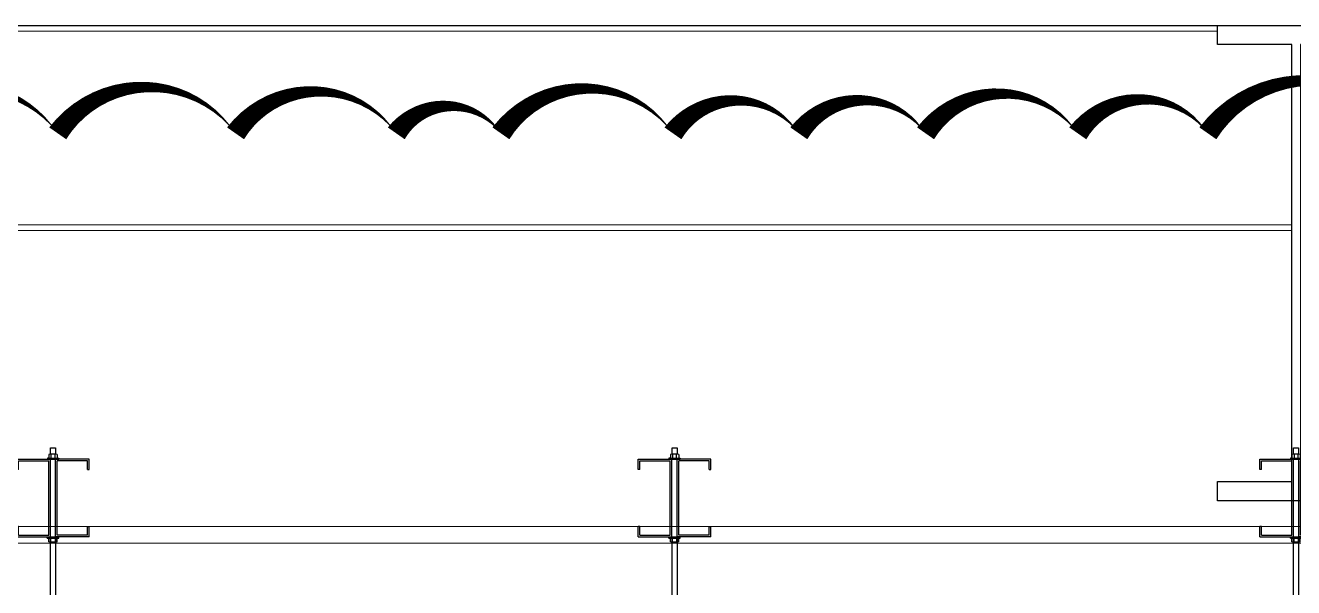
# Model space of a CAD drawing. Extents: x -3080 to 28500, y -1326 to 31609.
# Drawn here: x 16134.7 to 16379.5, y 27244.7 to 27353.3 of the extents above; entities that cross this region are included whole.
import ezdxf
from ezdxf.xclip import XClip

# ---------------------------------------------------------------- set-up
doc = ezdxf.new("R2010")
doc.units = 0
doc.header["$LTSCALE"] = 100
doc.header["$XCLIPFRAME"] = 2
doc.linetypes.add('188K-SM-07-F10-MECH-CR PIPE-Y2257103$0$AP7P1-SM-08-FNN-300-ARCH-A(6.5)-Y2242201$0$AP6B-SM-08-FNN-300-1.5-ARCH(管橋)-Y2221203$0$14P7-Xfa-Sec-D$0$HIDDEN2', pattern=[0.1875, 0.125, -0.0625])
doc.linetypes.add('188K-SM-07-F10-MECH-CR PIPE-Y2257103$0$X-S-FAB_SL ALL$0$Wipeout_Contour', pattern=[1, 0, -1])
for name, color, linetype in [('0-xref', 8, 'Continuous'), ('188K-SM-07-F10-MECH-CR PIPE-Y2257103$0$0-FIRE', 1, 'Continuous'), ('188K-SM-07-F10-MECH-CR PIPE-Y2257103$0$AP7P1-SM-08-FNN-300-ARCH-A(6.5)-Y2242201$0$AP6B-SM-07-F45-ARCH-CBracing-Y2221203$0$AP6B-SM-08-FNN-320-8-ARCH-Y2221203$0$K-0-Ceil-Hand', 2, 'Continuous'), ('188K-SM-07-F10-MECH-CR PIPE-Y2257103$0$AP7P1-SM-08-FNN-300-ARCH-A(6.5)-Y2242201$0$AP6B-SM-07-F45-ARCH-CBracing-Y2221203$0$AP6B-SM-08-FNN-320-8-ARCH-Y2221203$0$K-A-SEC-150x65x20', 3, 'Continuous'), ('188K-SM-07-F10-MECH-CR PIPE-Y2257103$0$AP7P1-SM-08-FNN-300-ARCH-A(6.5)-Y2242201$0$K-0-Ceiling Grid', 1, 'Continuous'), ('188K-SM-07-F10-MECH-CR PIPE-Y2257103$0$X-S-FAB_SL ALL$0$ASP_1', 1, 'Continuous'), ('188K-SM-07-F10-MECH-CR PIPE-Y2257103$0$X-S-FAB_SL ALL$0$BEAM-S', 2, 'Continuous'), ('188K-SM-07-F10-MECH-CR PIPE-Y2257103$0$X-S-FAB_SL ALL$0$Hattch', 7, 'Continuous'), ('188K-SM-07-F10-MECH-CR PIPE-Y2257103$0$X-S-FAB_SL ALL$0$S-BEAM', 7, 'Continuous')]:
    doc.layers.add(name, color=color, linetype=linetype)

# ---------------------------------------------------------------- blocks, each defined once
blk = doc.blocks.new('188K-SM-07-F10-MECH-CR PIPE-Y2257103$0$X-S-FAB_SL ALL$0$A$C2e9ab586')
at = {"color": 254, "linetype": '188K-SM-07-F10-MECH-CR PIPE-Y2257103$0$X-S-FAB_SL ALL$0$Wipeout_Contour', "lineweight": 0, "ltscale": 159580.4121372578}
blk.add_wipeout([(-12128.885088335213, 1306.3999982543605), (-11741.535085177042, 1306.3999982543605), (-11741.535085177042, 1307.50000054571), (-12128.885088335213, 1307.5000104736177)], dxfattribs=at).dxf.layer = '188K-SM-07-F10-MECH-CR PIPE-Y2257103$0$X-S-FAB_SL ALL$0$Hattch'
at = {"color": 254, "linetype": '188K-SM-07-F10-MECH-CR PIPE-Y2257103$0$X-S-FAB_SL ALL$0$Wipeout_Contour', "lineweight": 0, "ltscale": 160473.2353777952}
blk.add_wipeout([(-12111.3850881573, 1207.4999977648265), (-11341.3850881573, 1207.4999977648265), (-11341.3850881573, 1210.7000010430854), (-12111.3850881573, 1210.7000010430854)], dxfattribs=at).dxf.layer = '188K-SM-07-F10-MECH-CR PIPE-Y2257103$0$X-S-FAB_SL ALL$0$Hattch'
at = {"layer": '188K-SM-07-F10-MECH-CR PIPE-Y2257103$0$X-S-FAB_SL ALL$0$S-BEAM', "color": 8, "lineweight": 0}
blk.add_line((-11341.3850881573, 1207.5), (-12111.3850881573, 1207.5), dxfattribs=at)
at = {"color": 254, "linetype": '188K-SM-07-F10-MECH-CR PIPE-Y2257103$0$X-S-FAB_SL ALL$0$Wipeout_Contour', "lineweight": 0, "ltscale": 481366.0352913849}
blk.add_wipeout([(-12111.385089779355, 1267.8999847623304), (-12111.385089779355, 1210.699997754869), (-11341.385088157303, 1210.699997754869), (-11341.385088157303, 1267.8999847623304), (-11725.435084048937, 1267.8999847623304), (-11725.435084048937, 1219.3999944949378), (-11711.2350823799, 1219.3999944949378), (-11711.2350823799, 1215.700004321919), (-11741.535084082856, 1215.700004321919), (-11741.535084082856, 1219.3999944949378), (-11727.335082413812, 1219.3999944949378), (-11727.335082413812, 1267.8999847623304)], dxfattribs=at).dxf.layer = '188K-SM-07-F10-MECH-CR PIPE-Y2257103$0$X-S-FAB_SL ALL$0$Hattch'
at = {"layer": '188K-SM-07-F10-MECH-CR PIPE-Y2257103$0$X-S-FAB_SL ALL$0$S-BEAM', "color": 8, "lineweight": 0}
blk.add_line((-11341.3850881573, 1210.699999990044), (-12111.3850881573, 1210.699999990044), dxfattribs=at)
at = {"color": 254, "linetype": '188K-SM-07-F10-MECH-CR PIPE-Y2257103$0$X-S-FAB_SL ALL$0$Wipeout_Contour', "lineweight": 0, "ltscale": 319171.9988117783}
blk.add_wipeout([(-12145.43508588395, 1304.2999963332777), (-12145.43508588395, 1268.9999686094516), (-11727.335089904565, 1268.9999686094516), (-11727.335089904565, 1303.7999999469866), (-11741.535091055342, 1303.7999999469866), (-11741.535091055342, 1306.3999872604109), (-12128.885085438375, 1306.3999872604109), (-12128.885085438375, 1304.2999963332777)], dxfattribs=at).dxf.layer = '188K-SM-07-F10-MECH-CR PIPE-Y2257103$0$X-S-FAB_SL ALL$0$Hattch'
at = {"layer": '188K-SM-07-F10-MECH-CR PIPE-Y2257103$0$X-S-FAB_SL ALL$0$S-BEAM', "color": 8, "lineweight": 0}
blk.add_line((-12128.8850881576, 1306.40000965487), (-11741.53508815759, 1306.40000965487), dxfattribs=at)
at = {"color": 254, "linetype": '188K-SM-07-F10-MECH-CR PIPE-Y2257103$0$X-S-FAB_SL ALL$0$Wipeout_Contour', "lineweight": 0, "ltscale": 159603.8255883474}
blk.add_wipeout([(-12145.43508588395, 1267.8999806294164), (-11727.335089904565, 1267.8999806294164), (-11727.335089904565, 1268.9999686094466), (-12145.43508588395, 1268.9999686094466)], dxfattribs=at).dxf.layer = '188K-SM-07-F10-MECH-CR PIPE-Y2257103$0$X-S-FAB_SL ALL$0$Hattch'
at = {"layer": '188K-SM-07-F10-MECH-CR PIPE-Y2257103$0$X-S-FAB_SL ALL$0$S-BEAM', "color": 8, "lineweight": 0}
for p, q in [((-12145.4350881573, 1268.999990345124), (-11727.33508815728, 1268.999990345124)), ((-12145.4350881573, 1267.89998680455), (-11727.33508815728, 1267.89998680455))]:
    blk.add_line(p, q, dxfattribs=at)
blk = doc.blocks.new('188K-SM-07-F10-MECH-CR PIPE-Y2257103$0$X-S-FAB_SL ALL')
at = {"layer": '188K-SM-07-F10-MECH-CR PIPE-Y2257103$0$X-S-FAB_SL ALL$0$ASP_1'}
blk.add_blockref('188K-SM-07-F10-MECH-CR PIPE-Y2257103$0$X-S-FAB_SL ALL$0$A$C2e9ab586', (23632.86368881111, -73288.97692126504), dxfattribs=at)
blk.add_line((-2728.521399346166, -71981.47692126504), (19076.47860110087, -71981.47692126504), dxfattribs=at)
at = {"layer": '188K-SM-07-F10-MECH-CR PIPE-Y2257103$0$X-S-FAB_SL ALL$0$BEAM-S'}
blk.add_lwpolyline([(11891.32860065384, -71985.17692126503), (11891.32860065384, -71981.47692126503), (11921.62860065384, -71981.47692126504), (11921.62860065384, -71985.17692126503), (11907.32860065384, -71985.17692126503), (11907.32860065384, -72069.57692126505), (11921.62860065384, -72069.57692126505), (11921.62860065384, -72073.27692126505), (11891.32860065384, -72073.27692126505), (11891.32860065384, -72069.57692126505), (11905.62860065384, -72069.57692126505), (11905.62860065384, -71985.17692126503)], close=True, dxfattribs=at)
blk = doc.blocks.new('188K-SM-07-F10-MECH-CR PIPE-Y2257103$0$AP7P1-SM-08-FNN-300-ARCH-A(6.5)-Y2242201$0$Ceil-4T')
for p, q in [((0.4499999999970896, 5.099999999998545), (0, 5.099999999998545)), ((0, 5.099999999998545), (0, 0)), ((0.4499999999970896, 4.80000000000291), (0.4499999999970896, 5.099999999998545)), ((4.299999999999272, 5.099999999976717), (4.25, 5.099999999976717)), ((5.75, 5.099999999976717), (5.699999999998909, 5.099999999976717)), ((9.55000000000291, 5.099999999998545), (10, 5.099999999998545)), ((9.55000000000291, 4.80000000000291), (9.55000000000291, 5.099999999998545)), ((10, 5.099999999998545), (10, 0)), ((0.4499999999970896, 4.80000000000291), (0.4499999999970896, 0.3300000000017462)), ((0.4499999999970896, 4.80000000000291), (1.05000000000291, 4.80000000000291)), ((1.05000000000291, 4.80000000000291), (3, 2.05000000000291)), ((3.94999999999709, 4.799999999981083), (3.94999999999709, 0.2973217312319321)), ((6.05000000000291, 4.799999999981083), (6.05000000000291, 0.2973217312246561)), ((8.94999999999709, 4.80000000000291), (7, 2.05000000000291)), ((9.55000000000291, 4.80000000000291), (8.94999999999709, 4.80000000000291)), ((9.55000000000291, 4.80000000000291), (9.55000000000291, 0.2799999999988358)), ((2.19999999999709, 0.3300000000017462), (0, 0.3300000000017462)), ((0, 0.25), (2.200000000002547, 0.25)), ((2.200000000004366, 0), (0, 0)), ((0.5999999999985448, 0.3300000000017462), (2.200000000002547, 0.3300000000090222)), ((3, 2.05000000000291), (3.94999999999709, 2.05000000000291)), ((3.94999999999709, 1.549999999981083), (3.75, 0.8799999999755528)), ((3.75, 0.8799999999755528), (3.94999999999709, 0.8799999999755528)), ((3.75, 0.8799999999755528), (3.75, 0.2499999999781721)), ((3.94999999999709, 0.8799999999755528), (3.94999999999709, 1.549999999981083)), ((3.94999999999709, 0.8799999999755528), (3.94999999999709, 0.4499999999752617)), ((7, 2.05000000000291), (6.05000000000291, 2.05000000000291)), ((6.05000000000291, 1.549999999981083), (6.25, 0.8799999999755528)), ((6.05000000000291, 0.8799999999755528), (6.05000000000291, 1.549999999981083)), ((6.25, 0.8799999999755528), (6.05000000000291, 0.8799999999755528)), ((6.05000000000291, 0.8799999999755528), (6.05000000000291, 0.4499999999752617)), ((6.25, 0.8799999999755528), (6.25, 0.2499999999781721)), ((7.799999999995634, 0.3300000000090222), (10, 0.3300000000017462)), ((10, 0.25), (7.799999999995634, 0.25)), ((10, 0), (7.799999999997453, 0))]:
    blk.add_line(p, q)
for points in [[(5.579999999999927, 0.09999999999854481), (5.539999999999054, 0.09999999999854481, -0.4142135623730951), (5.5, 0.1399999999994179), (5.5, 0.5800000000017462, -0.4142135623730951), (5.520000000000437, 0.5999999999985448), (5.81999999999789, 0.5999999999985448, 0.4142135623731159), (5.839999999998327, 0.6200000000026193), (5.839999999998327, 1.19999999999709, 0.4142135623730951), (5.739999999997963, 1.299999999995634), (4.260000000000218, 1.299999999995634, 0.4142135623730951), (4.159999999999854, 1.19999999999709), (4.159999999999854, 0.6200000000026193, 0.4142135623730951), (4.180000000000291, 0.5999999999985448), (4.479999999999563, 0.5999999999985448, -0.4142135623730951), (4.5, 0.5800000000017462), (4.5, 0.1399999999994179, -0.4142135623730951), (4.459999999999127, 0.09999999999854481), (4.420000000000073, 0.09999999999854481, 0.4142135623730951), (4.399999999999636, 0.08000000000174623), (4.399999999999636, 0.04000000000087311, -0.4142135623730951), (4.360000000000582, 0), (2.24000000000342, 0, -0.4142135623730951), (2.200000000002547, 0.04000000000087311), (2.200000000002547, 0.25), (2.200000000002547, 0.2799999999988358, -0.4142135623730951), (2.250000000001819, 0.3300000000017462), (2.270000000002256, 0.3300000000017462, -0.4142135623730783), (2.320000000003347, 0.2799999999988358), (2.320000000003347, 0.2699999999967986, 0.4142135623731367), (2.340000000001965, 0.25), (3.865000000001601, 0.25, 0.4142135623730951), (3.965000000000146, 0.3499999999985448), (3.965000000000146, 1.479999999995925, -0.4142135623730951), (3.985000000000582, 1.5), (4.199999999998909, 1.5, 0.4142135623730951), (4.299999999999272, 1.599999999998545), (4.299999999999272, 5.400000000001455, 0.4142135623730951), (4.199999999998909, 5.5), (3.960000000000946, 5.5, -0.4142135623730953), (3.940000000000509, 5.519999999996799), (3.940000000000509, 6.760000000002037, -0.4142135623730951), (3.980000000001382, 6.80000000000291), (4.459999999999127, 6.80000000000291, -0.4142135623730951), (4.5, 6.760000000002037), (4.5, 6.419999999998254, -0.4142135623730951), (4.479999999999563, 6.400000000001455), (4.180000000000291, 6.400000000001455, 0.4142135623730951), (4.159999999999854, 6.379999999997381), (4.159999999999854, 5.80000000000291, 0.4142135623730969), (4.260000000000218, 5.69999999999709), (5.739999999999782, 5.69999999999709, 0.4142135623730984), (5.839999999998327, 5.80000000000291), (5.839999999998327, 6.379999999997381, 0.4142135623730951), (5.819999999999709, 6.400000000001455), (5.520000000000437, 6.400000000001455, -0.4142135623730951), (5.5, 6.419999999998254), (5.5, 6.760000000002037, -0.4142135623730951), (5.539999999999054, 6.80000000000291), (6.019999999998618, 6.80000000000291, -0.4142135623730951), (6.059999999999491, 6.760000000002037), (6.059999999999491, 5.519999999996799, -0.414213562373094), (6.039999999999054, 5.5), (5.799999999999272, 5.5, 0.4142135623730948), (5.699999999998909, 5.400000000001455), (5.699999999998909, 1.599999999998545, 0.4142135623730951), (5.799999999999272, 1.5), (6.014999999999418, 1.5, -0.4142135623730951), (6.034999999998035, 1.479999999995925), (6.034999999998035, 0.3499999999985448, 0.4142135623730951), (6.134999999998399, 0.25), (7.659999999996217, 0.25, 0.4142135623731367), (7.679999999996653, 0.2699999999967986), (7.679999999996653, 0.2799999999988358, -0.4142135623730867), (7.729999999997744, 0.3300000000017462), (7.749999999996362, 0.3300000000017462, -0.4142135623730951), (7.799999999997453, 0.2799999999988358), (7.799999999997453, 0.25), (7.799999999997453, 0.04000000000087311, -0.4142135623730951), (7.75999999999658, 0), (5.639999999999418, 0, -0.4142135623730951), (5.600000000000364, 0.04000000000087311), (5.600000000000364, 0.08000000000174623, 0.4142135623730951)], [(4.520000000000437, 5.5, 0.4142135623730945), (4.420000000000073, 5.400000000001455), (4.420000000000073, 5.19999999999709, 0.4142135623730867), (4.520000000000437, 5.099999999991269), (5.479999999999563, 5.099999999991269, 0.4142135623731117), (5.579999999999927, 5.19999999999709), (5.579999999999927, 5.400000000001455, 0.4142135623730951), (5.479999999999563, 5.5)], [(5.579999999999927, 3.238292140013073, -0.6847176655520584), (5.406153846153757, 3.17086258000927, 0.4410580416328678), (4.593846153846243, 3.17086258000927, -0.6847176655520516), (4.420000000000073, 3.238292140013073), (4.420000000000073, 4.375), (4.420000000000073, 4.799999999995634, -0.4142135623731033), (4.520000000000437, 4.899999999994179), (5.479999999999563, 4.899999999994179, -0.4142135623730868), (5.579999999999927, 4.799999999995634), (5.579999999999927, 4.375)], [(5, 1.5), (5.479999999999563, 1.5, 0.4142135623730951), (5.579999999999927, 1.599999999998545), (5.579999999999927, 2.361707859978196, 0.684717665552055), (5.406153846153757, 2.429137419981998, -0.4410580416328623), (4.593846153846243, 2.429137419981998, 0.6847176655520786), (4.420000000000073, 2.361707859978196), (4.420000000000073, 1.599999999998545, 0.4142135623730992), (4.520000000000437, 1.5)]]:
    blk.add_lwpolyline(points, format="xyb", close=True)
blk.add_circle((5, 2.799999999995634), 0.375)
for centre, radius, start, end in [((4.25, 4.799999999981083), 0.3, 90, 180), ((5.75, 4.799999999981083), 0.3, 0, 90), ((3.75, 0.4499999999752617), 0.2, 270, 0), ((6.25, 0.4499999999752617), 0.2, 180, 270)]:
    blk.add_arc(centre, radius, start, end)
for p in [(4.542241067803843, 5.099999999991269), (4.559194207160544, 4.899999999994179), (4.576147284184117, 5.099999999991269), (2.200000000002547, 0), (2.200000000002547, 0), (2.200000000002547, 0), (2.200000000002547, 0), (2.200000000002547, 0), (2.200000000002547, 0), (2.200000000002547, 0), (2.200000000002547, 0), (2.200000000002547, 0), (2.200000000002547, 0), (2.200000000002547, 0), (2.200000000002547, 0), (2.200000000002547, 0), (2.200000000002547, 0), (2.200000000002547, 0), (2.200000000002547, 0), (2.200000000002547, 0), (3.950000000000728, 0.3499999999985448), (3.965000000000146, 0.4123717580951052), (4.159999999999854, 0.6412383634524303), (5.839999999998327, 0.6547091337633901), (5.849999999998545, 0.6680856481034425), (6.034999999998035, 0.4123717580951052), (6.049999999999272, 0.3499999999985448), (7.799999999997453, 0)]:
    blk.add_point(p)
blk = doc.blocks.new('188K-SM-07-F10-MECH-CR PIPE-Y2257103$0$AP7P1-SM-08-FNN-300-ARCH-A(6.5)-Y2242201$0$AP6B-SM-07-F45-ARCH-CBracing-Y2221203$0$AP6B-SM-08-FNN-320-8-ARCH-Y2221203$0$Cap-3')
for p, q in [((-8.000000000000007, 2.849999999996242), (-11, 2)), ((-10.9999999999709, 2), (-11, 0)), ((-10.9999999999709, 2), (11, 2)), ((-10.9999999999709, 2.220446049250313e-16), (11, 2.220446049250313e-16)), ((-8.000000000000007, 9.2), (-8.000000000000009, 2.79999999999773)), ((-4.162208890576395e-11, 10), (-5.999999999985669, 10)), ((-3.999999999971334, 9.2), (-3.999999999999543, 2.800000000013159)), ((5.999999999916528, 10), (-4.162208890576395e-11, 10)), ((4.000000000000004, 2.800000000044016), (4.000000000000004, 9.200000000000003)), ((7.999999999999124, 9.199999999934992), (7.999999999942707, 2.800000000059444)), ((7.999999999943148, 2.849999999996242), (11, 2)), ((11, 2), (11, 0))]:
    blk.add_line(p, q)
for centre, radius, start, end in [((-5.999999999985669, 7.099999999964158), 2.900000000035842, 46.39718102757961, 133.6028189724204), ((-5.999999999985669, 4.900000000064431), 2.900000000035842, 226.3971810275796, 313.6028189724204), ((-2.952187105910177e-12, -0.3999999998418751), 10.39999999984188, 67.38013505178529, 112.6198649482147), ((-2.952187105910177e-12, 12.39999999987046), 10.39999999984188, 247.3801350517853, 292.6198649482147), ((5.999999999916528, 7.099999999964158), 2.900000000035842, 46.39718102757961, 133.6028189724204), ((5.999999999916528, 4.900000000064431), 2.900000000035842, 226.3971810275796, 313.6028189724204)]:
    blk.add_arc(centre, radius, start, end)
blk = doc.blocks.new('188K-SM-07-F10-MECH-CR PIPE-Y2257103$0$AP7P1-SM-08-FNN-300-ARCH-A(6.5)-Y2242201$0$AP6B-SM-07-F45-ARCH-CBracing-Y2221203$0$AP6B-SM-08-FNN-320-8-ARCH-Y2221203$0$Sec-2LC150x65')
for p, q in [((2, 7), (0, 7)), ((0, 7, -0.0008346235853307505), (0, 0.5, -0.0008346235853307505)), ((2, 6.679999999996653), (0.3200000000001637, 6.679999999996653)), ((0.3200000000001637, 6.679999999996653, -0.0008346235853307505), (0.3200000000006185, 0.819999999999709, -0.0008346235853307505)), ((14.99999999999955, 7), (13, 7)), ((14.67999999999984, 6.680000000000291), (13, 6.680000000000291)), ((14.67999999999984, 6.680000000000291, -0.0008346235853307505), (14.67999999999984, 0.819999999999709, -0.0008346235853307505)), ((15, 7, -0.0008346235853307505), (15, 0.5, -0.0008346235853307505)), ((15, 0.5), (0, 0.5)), ((14.67999999999984, 0.819999999999709), (0.3200000000006185, 0.819999999999709)), ((15, -0.5), (0, -0.5)), ((0, -7, -0.0008346235853307505), (0, -0.5, -0.0008346235853307505)), ((14.67999999999984, -0.819999999999709), (0.3200000000006185, -0.819999999999709)), ((0.3200000000001637, -6.679999999996653, -0.0008346235853307505), (0.3200000000006185, -0.819999999999709, -0.0008346235853307505)), ((14.67999999999984, -6.680000000000291, -0.0008346235853307505), (14.67999999999984, -0.819999999999709, -0.0008346235853307505)), ((15, -7, -0.0008346235853307505), (15, -0.5, -0.0008346235853307505)), ((2, -7), (0, -7)), ((2, -6.679999999996653), (0.3200000000001637, -6.679999999996653)), ((14.67999999999984, -6.680000000000291), (13, -6.680000000000291)), ((14.99999999999955, -7), (13, -7))]:
    blk.add_line(p, q)
at = {"elevation": -0.0008346235853307505}
for points in [[(0, 7), (0, 0.5)], [(2, 6.679999999996653), (2, 7)], [(13, 6.679999999996653), (13, 7)], [(0, -7), (0, -0.5)], [(2, -6.679999999996653), (2, -7)], [(13, -6.679999999996653), (13, -7)]]:
    blk.add_lwpolyline(points, dxfattribs=at)
blk = doc.blocks.new('188K-SM-07-F10-MECH-CR PIPE-Y2257103$0$AP7P1-SM-08-FNN-300-ARCH-A(6.5)-Y2242201$0$cg-1')
blk.add_lwpolyline([(0, 68.00000000011642), (0, 0), (1100, -5.820766091346741e-10), (1100, 2.837067923392169), (0, 2.837067923974246), (0, 15.18883122713305), (1100, 15.18883122655097), (1100, 55.68032875831705), (0, 55.68032875854988), (0, 68.00000000011642), (1100, 67.99999999953434), (1100, -5.820766091346741e-10)])
blk = doc.blocks.new('188K-SM-07-F10-MECH-CR PIPE-Y2257103$0$A$C101bd692')
at = {"layer": '188K-SM-07-F10-MECH-CR PIPE-Y2257103$0$AP7P1-SM-08-FNN-300-ARCH-A(6.5)-Y2242201$0$AP6B-SM-07-F45-ARCH-CBracing-Y2221203$0$AP6B-SM-08-FNN-320-8-ARCH-Y2221203$0$K-0-Ceil-Hand', "elevation": -0.0009940071874125094}
blk.add_lwpolyline([(60.480212589242, 187.199999990029), (59.52771258924258, 187.199999990029), (59.52771258924258, 188.3999999900261), (60.480212589242, 188.3999999900261)], close=True, dxfattribs=at)
at = {"layer": '188K-SM-07-F10-MECH-CR PIPE-Y2257103$0$AP7P1-SM-08-FNN-300-ARCH-A(6.5)-Y2242201$0$AP6B-SM-07-F45-ARCH-CBracing-Y2221203$0$AP6B-SM-08-FNN-320-8-ARCH-Y2221203$0$K-0-Ceil-Hand'}
for points in [[(60.47624996022205, 171.1965233090887), (60.47228741043727, 20.30021776491776), (59.51978741043786, 20.30021776491776), (59.52374996022263, 171.1965233090887)], [(58.74999999920328, 18.99999999998545), (61.24999999920328, 18.99999999998545)], [(59.52374999739186, 17.99999257987656), (60.47624999739128, 17.99999257987656)], [(59.52374999739186, 16.79999069259793), (59.52374999739186, 17.99999069260957), (60.47624999739128, 17.99999069260957), (60.47624999739128, 16.79999069259793), (59.52374999739186, 16.79999069259793)], [(60.47624999739128, 16.79999257987947), (59.52374999739186, 16.79999257987947)], [(61.24999999920328, 9.599999999962165), (58.74999999920328, 9.599999999962165)]]:
    blk.add_lwpolyline(points, dxfattribs=at)
for points in [[(58.74999999920328, 19.29999999997381), (61.24999999920328, 19.29999999997381), (61.24999999920328, 9.299999999973807), (58.74999999920328, 9.299999999973807)], [(60.47624999919572, 10.59999999996217), (59.5237499991963, 10.59999999996217), (59.5237499991963, 11.79999999997381), (60.47624999919572, 11.79999999997381)]]:
    blk.add_lwpolyline(points, close=True, dxfattribs=at)
at = {"layer": '188K-SM-07-F10-MECH-CR PIPE-Y2257103$0$AP7P1-SM-08-FNN-300-ARCH-A(6.5)-Y2242201$0$AP6B-SM-07-F45-ARCH-CBracing-Y2221203$0$AP6B-SM-08-FNN-320-8-ARCH-Y2221203$0$K-0-Ceil-Hand', "xscale": 0.09999999999854492, "yscale": 0.09999999999854492, "zscale": 0.09999999999854492}
for p in [(60.00396258924957, 186.199999990029), (59.99999999739885, 19.29999257987947), (59.99999999739885, 19.29999069259793), (60.00000000080399, 9.634069959472981), (59.99999999920328, 9.599999999962165)]:
    blk.add_blockref('188K-SM-07-F10-MECH-CR PIPE-Y2257103$0$AP7P1-SM-08-FNN-300-ARCH-A(6.5)-Y2242201$0$AP6B-SM-07-F45-ARCH-CBracing-Y2221203$0$AP6B-SM-08-FNN-320-8-ARCH-Y2221203$0$Cap-3', p, dxfattribs=at)
at = {"layer": '188K-SM-07-F10-MECH-CR PIPE-Y2257103$0$AP7P1-SM-08-FNN-300-ARCH-A(6.5)-Y2242201$0$AP6B-SM-07-F45-ARCH-CBracing-Y2221203$0$AP6B-SM-08-FNN-320-8-ARCH-Y2221203$0$K-0-Ceil-Hand', "yscale": 0.09999999999854484, "rotation": 180}
for p, xscale, zscale in [((60.00000000048021, 171.199999990029), -0.09999999999854484, 0.1), ((59.99999999739885, 18.99999257987656), 0.09999999999854484, 0.09999999999854484), ((59.99999999739885, 18.99999069260957), 0.09999999999854484, 0.09999999999854484)]:
    blk.add_blockref('188K-SM-07-F10-MECH-CR PIPE-Y2257103$0$AP7P1-SM-08-FNN-300-ARCH-A(6.5)-Y2242201$0$AP6B-SM-07-F45-ARCH-CBracing-Y2221203$0$AP6B-SM-08-FNN-320-8-ARCH-Y2221203$0$Cap-3', p, dxfattribs=dict(at, xscale=xscale, zscale=zscale))
at = {"layer": '188K-SM-07-F10-MECH-CR PIPE-Y2257103$0$AP7P1-SM-08-FNN-300-ARCH-A(6.5)-Y2242201$0$AP6B-SM-07-F45-ARCH-CBracing-Y2221203$0$AP6B-SM-08-FNN-320-8-ARCH-Y2221203$0$K-A-SEC-150x65x20', "rotation": 270}
blk.add_blockref('188K-SM-07-F10-MECH-CR PIPE-Y2257103$0$AP7P1-SM-08-FNN-300-ARCH-A(6.5)-Y2242201$0$AP6B-SM-07-F45-ARCH-CBracing-Y2221203$0$AP6B-SM-08-FNN-320-8-ARCH-Y2221203$0$Sec-2LC150x65', (60.00396258925321, 186.199999990029), dxfattribs=at)
at = {"layer": '188K-SM-07-F10-MECH-CR PIPE-Y2257103$0$AP7P1-SM-08-FNN-300-ARCH-A(6.5)-Y2242201$0$K-0-Ceiling Grid', "xscale": -0.09999999999854481, "yscale": 0.09999999999854481, "zscale": 0.09999999999854481}
blk.add_blockref('188K-SM-07-F10-MECH-CR PIPE-Y2257103$0$AP7P1-SM-08-FNN-300-ARCH-A(6.5)-Y2242201$0$cg-1', (54.99999999919964, 2.500000000029104), dxfattribs=at)
at = {"layer": '188K-SM-07-F10-MECH-CR PIPE-Y2257103$0$AP7P1-SM-08-FNN-300-ARCH-A(6.5)-Y2242201$0$K-0-Ceiling Grid', "xscale": -1}
blk.add_blockref('188K-SM-07-F10-MECH-CR PIPE-Y2257103$0$AP7P1-SM-08-FNN-300-ARCH-A(6.5)-Y2242201$0$Ceil-4T', (64.99999999919964, 2.499999999970896), dxfattribs=at)
blk = doc.blocks.new('188K-SM-07-F10-MECH-CR PIPE-Y2257103')
at = {"layer": '188K-SM-07-F10-MECH-CR PIPE-Y2257103$0$0-FIRE', "linetype": '188K-SM-07-F10-MECH-CR PIPE-Y2257103$0$AP7P1-SM-08-FNN-300-ARCH-A(6.5)-Y2242201$0$AP6B-SM-08-FNN-300-1.5-ARCH(管橋)-Y2221203$0$14P7-Xfa-Sec-D$0$HIDDEN2', "ltscale": 50}
blk.add_lwpolyline([(23537.49995883027, 27253.28621588694), (1844.999958830274, 27253.28620912509), (1844.999958820923, 27213.28620912507), (23537.49995882092, 27213.28621588692)], close=True, dxfattribs=at)
ref = blk.add_blockref('188K-SM-07-F10-MECH-CR PIPE-Y2257103$0$X-S-FAB_SL ALL', (4473.52135817644, 99334.76313715198))
XClip(ref).set_block_clipping_path([(-7553.464857013634, -75341.93696454832), (24026.20256238693, -67725.76962443824)])
blk.add_lwpolyline([(16402.18179621883, 27332.43619835831, 0, 4, 0.52056705), (16362.95940784028, 27332.43619835831, 0, 4, 0.52056705), (16337.84633676267, 27332.43619835831, 0, 4, 0.52056705), (16308.45945361804, 27332.43619835831, 0, 4, 0.52056705), (16283.99337494132, 27332.43619835831, 0, 4, 0.52056705), (16259.68843399464, 27332.43619835831, 0, 4, 0.52056705), (16226.46964680021, 27332.43619835831, 0, 4, 0.52056705), (16206.26578315691, 27332.43619835831, 0, 4, 0.52056705), (16175.23578346209, 27332.43619835831, 0, 4, 0.52056705), (16140.9079536333, 27332.43619835831, 0, 4, 0.52056705), (16107.17035177778, 27332.43619835831, 0, 4, 0.52056705)], format="xyseb")
for p in [(16079.99995883027, 27083.28621588694), (16199.99995883027, 27083.28621588694), (16319.99995883027, 27083.28621588694)]:
    blk.add_blockref('188K-SM-07-F10-MECH-CR PIPE-Y2257103$0$A$C101bd692', p)

msp = doc.modelspace()

# ---------------------------------------------------------------- block references
at = {"layer": '0-xref'}
msp.add_blockref('188K-SM-07-F10-MECH-CR PIPE-Y2257103', (0, 0), dxfattribs=at)

doc.saveas('drawing.dxf')
